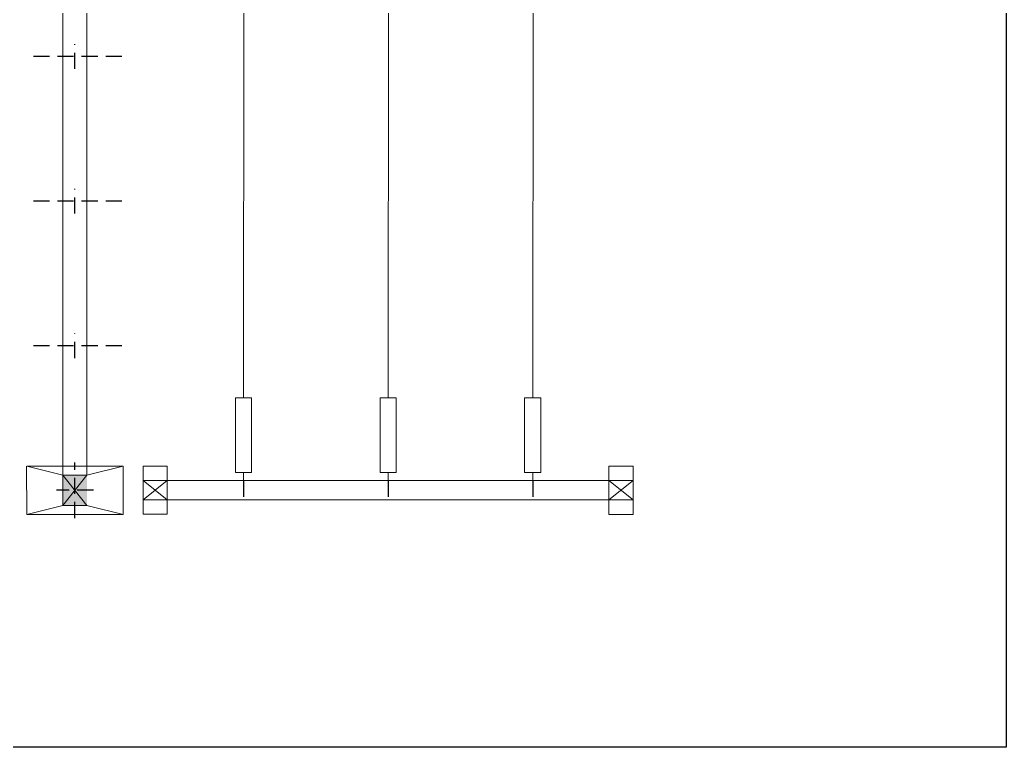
# Model space of a CAD drawing. Header units: metres. Extents: x 6 to 133, y 1 to 86.
# Drawn here: x 100.23 to 130.94, y 1.16 to 23.8 of the extents above; entities that cross this region are included whole.
import ezdxf

# ---------------------------------------------------------------- set-up
doc = ezdxf.new("R2010")
doc.units = ezdxf.units.M
doc.linetypes.add('DASHED', pattern=[0.75, 0.5, -0.25])
for name, color, linetype, lineweight in [('C-ESTRUCTURA', 94, 'Continuous', 9), ('E-CONDUCTOR', 40, 'Continuous', 15), ('E-SIMBOLOS', 4, 'Continuous', 25)]:
    doc.layers.add(name, color=color, linetype=linetype, lineweight=lineweight)
doc.layers.add('Fence', color=252, linetype='Continuous')
doc.layers.add('NOPRINT', color=13, linetype='DASHED', plot=False)

# ---------------------------------------------------------------- blocks, each defined once
blk = doc.blocks.new('set_1s_1d')
at = {"layer": 'C-ESTRUCTURA'}
for p, q in [((33.129, -34.025), (33.129, -16.975)), ((33.879, -34.025), (33.879, -16.975)), ((32.004, -35.25), (32.003, -33.75)), ((32.004, -33.75), (33.129, -34.025)), ((32.004, -33.75), (35.004, -33.75)), ((35.004, -33.75), (33.879, -34.025)), ((35.004, -33.75), (35.004, -35.25)), ((35.629, -33.748), (35.629, -35.248)), ((36.379, -33.748), (35.629, -33.748)), ((36.379, -33.748), (36.379, -35.248)), ((50.131, -33.75), (50.131, -35.25)), ((50.881, -33.75), (50.131, -33.75)), ((50.881, -33.75), (50.881, -35.25)), ((33.879, -34.025), (33.129, -34.975)), ((33.879, -34.975), (33.129, -34.025)), ((33.129, -34.975), (33.129, -34.025)), ((33.879, -34.025), (33.129, -34.025)), ((35.629, -34.798), (36.379, -34.198)), ((36.379, -34.798), (35.629, -34.198)), ((36.381, -34.2), (50.131, -34.2)), ((50.131, -34.8), (50.881, -34.2)), ((50.881, -34.8), (50.131, -34.2)), ((32.004, -35.25), (33.129, -34.975)), ((33.879, -34.975), (33.129, -34.975)), ((35.004, -35.25), (33.879, -34.975)), ((36.381, -34.8), (50.131, -34.8)), ((35.004, -35.25), (32.004, -35.25)), ((36.379, -35.248), (35.629, -35.248)), ((50.881, -35.25), (50.131, -35.25))]:
    blk.add_line(p, q, dxfattribs=at)
at = {"layer": 'C-ESTRUCTURA', "flags": 128}
for points in [[(35.629, -34.198), (36.379, -34.198)], [(50.131, -34.2), (50.881, -34.2)], [(35.629, -34.798), (36.379, -34.798)], [(50.131, -34.8), (50.881, -34.8)]]:
    blk.add_lwpolyline(points, dxfattribs=at)
at = {"layer": 'E-CONDUCTOR'}
for p, q in [((38.756, -31.62), (38.768, -19.38)), ((43.256, -31.62), (43.268, -19.38)), ((47.756, -31.62), (47.768, -19.38)), ((33.879, -21), (34.129, -21)), ((33.879, -25.5), (34.129, -25.5)), ((33.879, -30), (34.129, -30)), ((39.006, -31.62), (38.506, -31.62)), ((38.506, -31.62), (38.506, -33.95)), ((39.006, -33.95), (39.006, -31.62)), ((43.506, -31.62), (43.006, -31.62)), ((43.006, -31.62), (43.006, -33.95)), ((43.506, -33.95), (43.506, -31.62)), ((48.006, -31.62), (47.506, -31.62)), ((47.506, -31.62), (47.506, -33.95)), ((48.006, -33.95), (48.006, -31.62)), ((38.506, -33.95), (39.006, -33.95)), ((38.756, -34.2), (38.756, -33.95)), ((43.006, -33.95), (43.506, -33.95)), ((43.256, -34.2), (43.256, -33.95)), ((47.506, -33.95), (48.006, -33.95)), ((47.756, -34.2), (47.756, -33.95))]:
    blk.add_line(p, q, dxfattribs=at)
at = {"layer": 'E-SIMBOLOS'}
blk.add_solid([(33.129, -34.975), (33.129, -34.025), (33.879, -34.975), (33.879, -34.025)], dxfattribs=at)
at = {"layer": 'Fence', "color": 52, "true_color": 0xc8c92d}
for p, q in [((62.5, 42.5), (62.5, -42.5)), ((62.5, -42.5), (-62.5, -42.5))]:
    blk.add_line(p, q, dxfattribs=at)
at = {"layer": 'NOPRINT'}
for p, q in [((38.756, -34.2), (38.756, -34.8)), ((43.256, -34.2), (43.256, -34.8)), ((47.756, -34.2), (47.756, -34.8)), ((62.5, -42.5), (-40.574, -42.5))]:
    blk.add_line(p, q, dxfattribs=at)
at = {"layer": 'NOPRINT', "flags": 128}
for points in [[(33.498, -21.383), (33.498, -20.617)], [(34.964, -21), (32.043, -21)], [(33.498, -25.883), (33.498, -25.117)], [(34.964, -25.5), (32.043, -25.5)], [(33.498, -30.383), (33.498, -29.617)], [(34.964, -30), (32.043, -30)], [(33.504, -35.364), (33.504, -33.636)], [(34.079, -34.5), (32.928, -34.5)]]:
    blk.add_lwpolyline(points, dxfattribs=at)

msp = doc.modelspace()

# ---------------------------------------------------------------- block references
msp.add_blockref('set_1s_1d', (68.441, 43.655))

doc.saveas('drawing.dxf')
